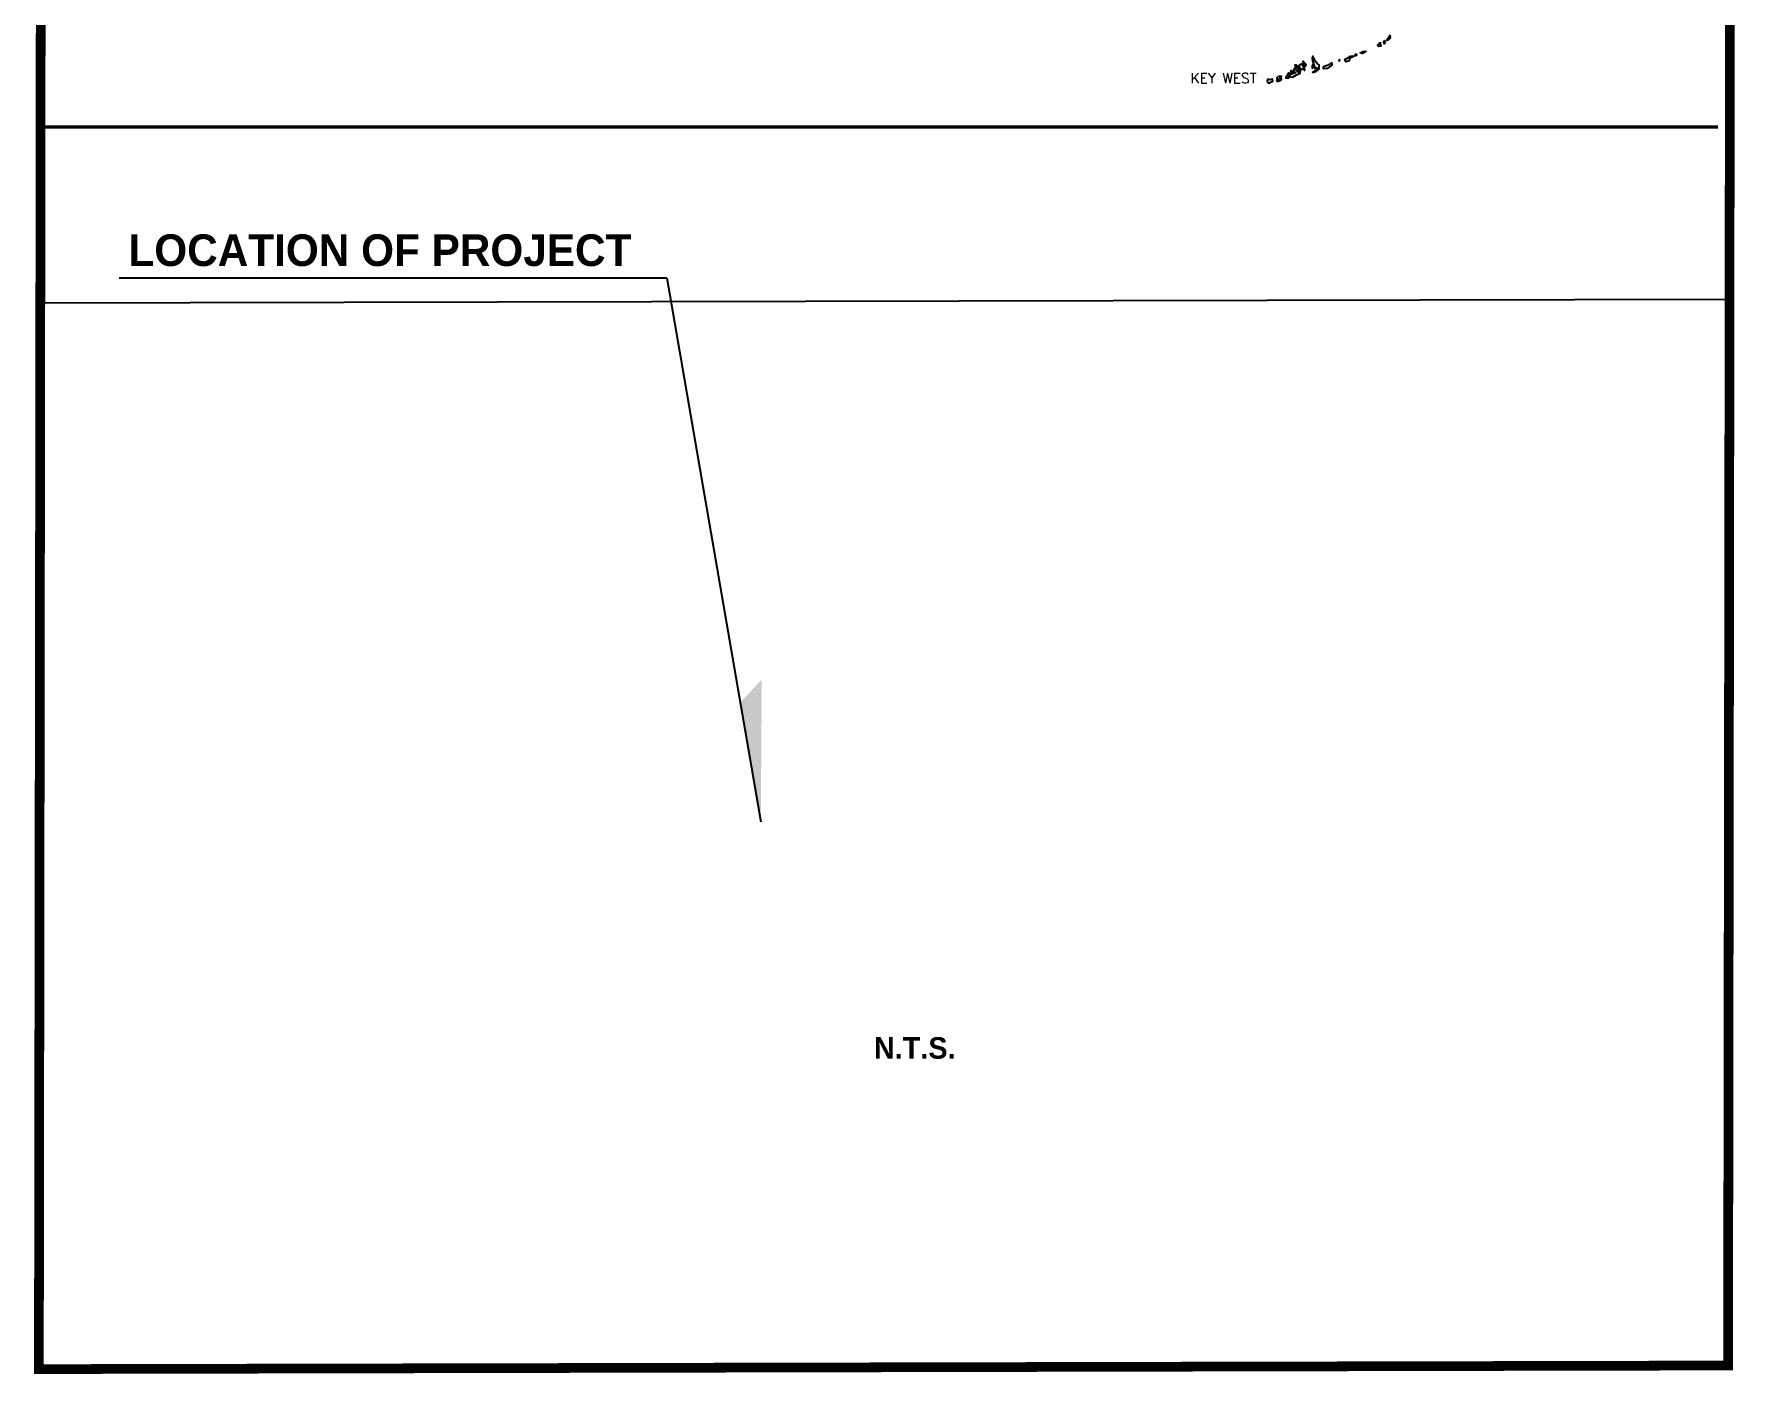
# Paper-space layout 'Cover' of a CAD drawing. Header units: feet, sheet in inches. Extents: x -1.2 to 33.8, y 0.1 to 22.9.
# Drawn here: x 9.4 to 16.66, y 8.81 to 14.53 of the extents above; entities that cross this region are included whole.
import ezdxf
from ezdxf.enums import TextEntityAlignment as Align

# ---------------------------------------------------------------- set-up
doc = ezdxf.new("R2010")
doc.units = ezdxf.units.FT
doc.header["$MEASUREMENT"] = 0
doc.header["$XCLIPFRAME"] = 2
doc.layers.add('PR-LOT', color=2, linetype='Continuous')
doc.layers.add('TBLK', color=7, linetype='Continuous')
doc.styles.add('BOLD', font='BOLD', dxfattribs={"height": 0.3200000000000001})
doc.styles.add('ITALICC', font='simplex', dxfattribs={"height": 0.0053333333333333})
picture_1 = doc.add_image_def('image2.png', size_in_pixel=(734, 463))

psp = doc.layouts.new('Cover')

# ---------------------------------------------------------------- linework, layer by layer
at = {"layer": 'TBLK', "color": 4}
for p, q in [((9.76102813802116, 13.48998476308449), (12.09768478336345, 13.48998476308449)), ((12.09768478336346, 13.48998476308449), (12.49876533665866, 11.16784856055701)), ((9.409679183712392, 13.02359218747279), (9.424266522108262, 13.02359218747279))]:
    psp.add_line(p, q, dxfattribs=at)
at = {"layer": 'TBLK'}
psp.add_lwpolyline([(9.431507594734402, 18.43467990658835, 0.041374230424508, 0.041374230424508, 0), (9.41865655618323, 8.831393146132147, 0.041374230424508, 0.041374230424508, 0), (16.62644303489218, 8.84682823956916, 0.041374230424508, 0.041374230424508, 0), (16.63929407344336, 18.45011500002536, 0.041374230424508, 0.041374230424508, 0.4142135623730951), (16.43242292132081, 18.65698615214791, 0, 0, 0)], format="xyseb", dxfattribs=at)
for points in [[(15.18514942925808, 14.5270447003079), (15.17762798416089, 14.515573830838), (15.17082361946978, 14.50530762926882), (15.17904268578736, 14.50808331960758), (15.18564624410722, 14.51561390698618)], [(15.08131289637811, 14.45490649358481), (15.07514537471159, 14.45331609703418), (15.06665307898761, 14.44788869022106), (15.05679771750339, 14.4506552383025), (15.06301113774979, 14.45287091809944), (15.06874844520673, 14.45716466705088), (15.07947579488839, 14.45771311781442)], [(15.1420102822562, 14.49602833262543), (15.14199872247793, 14.48730662901495), (15.14482031138453, 14.47971284594368), (15.1346723463693, 14.4784932133419), (15.13102466784512, 14.48339728081449), (15.13840267986816, 14.49291414013965)], [(15.16200438136501, 14.50399046214867), (15.15609852932661, 14.49633007843785), (15.15889359377794, 14.48944547634116), (15.16426595972979, 14.49840232513655)], [(14.7588705110115, 14.34647962444129), (14.77107002072594, 14.34888455083122), (14.7843688494162, 14.35663090928214), (14.80040329234521, 14.36417646137384), (14.80191212351909, 14.37616726522535), (14.79482331012836, 14.38878917477897), (14.78479807617578, 14.39887627648916), (14.77805690722551, 14.39803522217052), (14.78155541529283, 14.39109898415943), (14.79280610432707, 14.37950746062667), (14.7946316460385, 14.36797913279861), (14.78876246528568, 14.37045307732496), (14.78006595819541, 14.38044264451679), (14.77579873375943, 14.38547077099914), (14.77083147060621, 14.37239794520034), (14.78039422851125, 14.36564521643567), (14.76445732012468, 14.35942839124239), (14.76584924272782, 14.36875600398661), (14.76027266545784, 14.37521612919618), (14.75893237881727, 14.36659196010407), (14.75672010393109, 14.35465279216696)], [(14.80112270513894, 14.38361187786385), (14.79777336748029, 14.39258028642546), (14.79755759643206, 14.39927555681994), (14.80595235766176, 14.4033742367226), (14.81276012725158, 14.39548785010828), (14.81743819182068, 14.3864219070283), (14.81936126807458, 14.37622230608663), (14.81259939706462, 14.38473397595931), (14.8068484528176, 14.37918392319276), (14.80230226159255, 14.381482172807)], [(14.81694137697154, 14.39785270035003), (14.81576182051792, 14.39998240540688), (14.81277035909479, 14.41489674210691), (14.81654209666484, 14.41061222055814), (14.82397514950099, 14.40267993533986), (14.82338994243897, 14.3947075739734), (14.81694137697154, 14.39785270035003)], [(14.85561921795073, 14.38629102112221), (14.85607255171687, 14.40103107595441), (14.85099278929604, 14.3960604078543), (14.85223894638921, 14.38520326185244)], [(14.85224808867061, 14.36712883407472), (14.86862884805686, 14.37189861069436), (14.8822066435362, 14.38237484601338), (14.88202180634268, 14.39912628422721), (14.87316249205363, 14.40582737706543), (14.86695489425096, 14.41225524047318), (14.85983955635681, 14.42558633098934), (14.85465311720846, 14.43736136378057), (14.85140471899098, 14.42950591104505), (14.85364110083557, 14.41393976660733), (14.85827326677662, 14.40424854028104), (14.86286876152842, 14.38442298572961), (14.86985663547799, 14.38862493748516), (14.87608502044956, 14.38140973269703), (14.86892718892239, 14.37596295178338), (14.86208848542968, 14.37379317057835)], [(14.9003579037726, 14.39306543934841), (14.91967508372069, 14.40037002381147), (14.93500608298556, 14.40796721182961), (14.93502678499708, 14.39861448765033), (14.91584147844119, 14.38454220970949), (14.89962352625372, 14.38306090744347)], [(14.97078792002409, 14.42011399599561), (14.96832553528805, 14.42296651881714), (14.96518040889939, 14.41651795338583)], [(15.02380313056987, 14.43901109141736), (15.02677388993332, 14.43344947889662), (15.01918010686204, 14.43062788995389), (15.01148878929649, 14.42647757412478), (15.00947732078156, 14.41727402037827), (14.99567011746389, 14.4122367516386), (14.99187900576923, 14.4151868089785), (14.99176076921526, 14.42321080625936), (14.99802582542423, 14.42612992972045), (15.00651812114822, 14.43155733652154), (15.01550590383444, 14.43624113840108), (15.02433087927373, 14.43763646592702)], [(15.03992354821489, 14.439163666797), (15.04226769639696, 14.44433514125633), (15.03482308378253, 14.44354572286413), (15.03305258288422, 14.43762490616078)], [(14.6619369669269, 14.32341966598624), (14.66985769237895, 14.32213101523599), (14.67830408952305, 14.32693313880279), (14.68453688389406, 14.33048328282064), (14.68246463723149, 14.33865071322383), (14.67291684400344, 14.33597255739139), (14.66434431084981, 14.33801628770815), (14.65921291251457, 14.33234217595593)], [(14.69927693876239, 14.33002994906655), (14.70805027828727, 14.33072183294038), (14.71982531107849, 14.33590827212486), (14.72011791460951, 14.33989445280808), (14.71366934919025, 14.34303957917267), (14.72018111030219, 14.34931960005863), (14.71155120389963, 14.3505817263175), (14.70468597590348, 14.34912112608706), (14.70100736347642, 14.34396902574031), (14.70399749696449, 14.33974187742844), (14.70919549589111, 14.33668854824769), (14.70104743961255, 14.33595076578194)], [(14.73781376411612, 14.34331039110628), (14.75199954572899, 14.34494086380507), (14.7506823785968, 14.35376010193392), (14.75086248290837, 14.36584844030379), (14.74766572065346, 14.35869643122038), (14.74371387877184, 14.35089261439927)]]:
    psp.add_lwpolyline(points, close=True, dxfattribs=at)
at = {"layer": 'TBLK', "const_width": 0.0137914101415027}
psp.add_lwpolyline([(9.431507594734402, 14.13406532658462), (16.58355262672761, 14.13406532658462)], dxfattribs=at)
at = {"layer": 'TBLK', "color": 4}
psp.add_solid([(12.50341539296069, 11.77561959350834), (12.49876533665866, 11.16784856055701), (12.41081534317821, 11.67705266480759), (12.49876533665866, 11.16784856055701)], dxfattribs=at)

# ---------------------------------------------------------------- texts
at = {"layer": 'TBLK', "style": 'ITALICC'}
psp.add_text('KEY WEST', height=0.0428720023904135, dxfattribs=at).set_placement((14.61409206995692, 14.32138527962168), align=Align.RIGHT)
at = {"layer": 'TBLK', "style": 'BOLD'}
for s, height, p in [('LOCATION OF PROJECT', 0.135, (9.80070068134738, 13.54094788808081)), ('N.T.S.', 0.0919600000000001, (12.98173438108911, 10.15665531810729))]:
    psp.add_text(s, height=height, dxfattribs=at).set_placement(p)

# ---------------------------------------------------------------- pictures from other files: only their frames are drawn
at = {"layer": 'PR-LOT'}
image = psp.add_image(picture_1, insert=(9.41865655618323, 8.831393146132147), size_in_units=(7.2177383362260885, 4.552878541788391), rotation=0.12269569320716152, dxfattribs=at)
image.set_boundary_path([(-0.5, -0.5), (733.4999999999999, 462.5)])
image.dxf.clipping = 0

doc.saveas('drawing.dxf')
